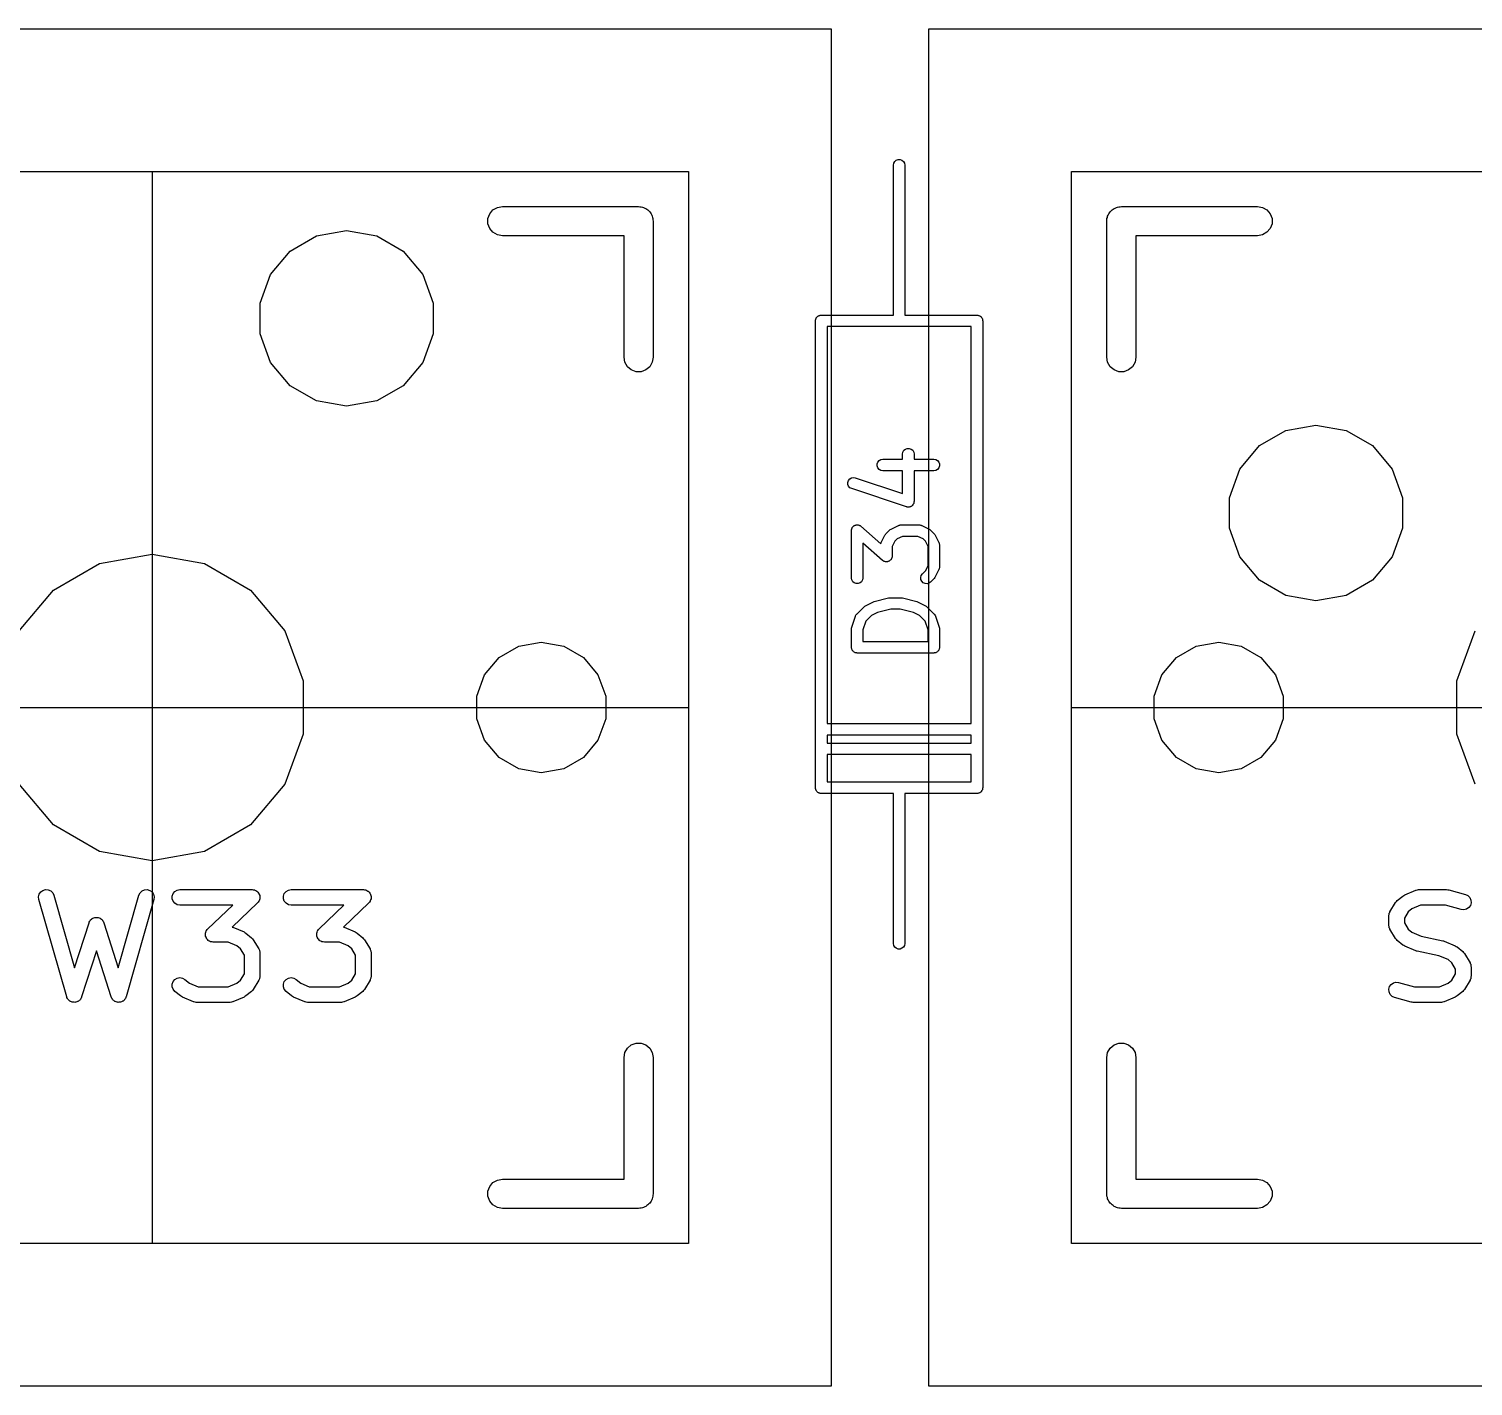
# Model space of a CAD drawing. Header units: millimetres. Extents: x 30 to 728, y -111 to 447.
# Drawn here: x 124.25 to 143.1, y 121.22 to 138.95 of the extents above; entities that cross this region are included whole.
import ezdxf

# ---------------------------------------------------------------- set-up
doc = ezdxf.new("R2010")
doc.units = ezdxf.units.MM
for name, color, linetype in [('BLACK', 7, 'Continuous'), ('プレート', 6, 'Continuous'), ('参照キーキャップ', 7, 'Continuous'), ('寸法', 21, 'Continuous')]:
    doc.layers.add(name, color=color, linetype=linetype)
doc.layers.add('補助線', color=4, linetype='Continuous', transparency=0.8)

# ---------------------------------------------------------------- blocks, each defined once
blk = doc.blocks.new('hhskb-F.SilkS')
at = {"layer": 'BLACK'}
for p, q in [((101.962, -90.855), (101.987, -90.8461)), ((101.987, -90.8461), (102.013, -90.8461)), ((102.013, -90.8461), (102.037, -90.855)), ((101.925, -90.92), (101.93, -90.8943)), ((101.925, -92.19), (101.925, -90.92)), ((101.93, -90.8943), (101.943, -90.8718)), ((101.943, -90.8718), (101.962, -90.855)), ((102.037, -90.855), (102.057, -90.8718)), ((102.057, -90.8718), (102.07, -90.8943)), ((102.07, -90.8943), (102.075, -90.92)), ((102.075, -90.92), (102.075, -92.19)), ((96.6344, -91.6169), (96.657, -91.5547)), ((96.657, -91.5547), (96.6995, -91.5041)), ((96.6995, -91.5041), (96.7568, -91.471)), ((96.7568, -91.471), (96.822, -91.4595)), ((96.822, -91.4595), (98.6, -91.4595)), ((98.6, -91.4595), (98.6164, -91.4624)), ((98.6164, -91.4624), (98.6331, -91.4624)), ((98.6331, -91.4624), (98.6487, -91.4681)), ((98.6487, -91.4681), (98.6652, -91.471)), ((98.6652, -91.471), (98.6796, -91.4793)), ((98.6796, -91.4793), (98.6953, -91.485)), ((98.6953, -91.485), (98.708, -91.4957)), ((98.708, -91.4957), (98.7225, -91.5041)), ((98.7225, -91.5041), (98.7332, -91.5168)), ((98.7332, -91.5168), (98.7459, -91.5275)), ((98.7459, -91.5275), (98.7543, -91.542)), ((98.7543, -91.542), (98.765, -91.5547)), ((98.765, -91.5547), (98.7707, -91.5704)), ((98.7707, -91.5704), (98.779, -91.5848)), ((98.779, -91.5848), (98.7819, -91.6013)), ((104.718, -91.6013), (104.721, -91.5848)), ((104.721, -91.5848), (104.729, -91.5704)), ((104.729, -91.5704), (104.735, -91.5547)), ((104.735, -91.5547), (104.746, -91.542)), ((104.746, -91.542), (104.754, -91.5275)), ((104.754, -91.5275), (104.767, -91.5168)), ((104.767, -91.5168), (104.778, -91.5041)), ((104.778, -91.5041), (104.792, -91.4957)), ((104.792, -91.4957), (104.805, -91.485)), ((104.805, -91.485), (104.82, -91.4793)), ((104.82, -91.4793), (104.835, -91.471)), ((104.835, -91.471), (104.851, -91.4681)), ((104.851, -91.4681), (104.867, -91.4624)), ((104.867, -91.4624), (104.884, -91.4624)), ((104.884, -91.4624), (104.9, -91.4595)), ((104.9, -91.4595), (106.678, -91.4595)), ((106.678, -91.4595), (106.743, -91.471)), ((106.743, -91.471), (106.8, -91.5041)), ((106.8, -91.5041), (106.843, -91.5547)), ((106.843, -91.5547), (106.866, -91.6169)), ((94.3976, -91.8418), (94.79, -91.7726)), ((94.79, -91.7726), (95.1824, -91.8418)), ((96.6344, -91.6831), (96.6344, -91.6169)), ((96.657, -91.7452), (96.6344, -91.6831)), ((96.6995, -91.7959), (96.657, -91.7452)), ((98.7819, -91.6013), (98.7876, -91.6169)), ((98.7876, -91.6169), (98.7876, -91.6336)), ((98.7876, -91.6336), (98.7905, -91.65)), ((98.7905, -91.65), (98.7905, -93.428)), ((104.709, -91.65), (104.712, -91.6336)), ((104.709, -93.428), (104.709, -91.65)), ((104.712, -91.6169), (104.718, -91.6013)), ((104.712, -91.6336), (104.712, -91.6169)), ((106.843, -91.7452), (106.8, -91.7959)), ((106.866, -91.6831), (106.843, -91.7452)), ((106.866, -91.6169), (106.866, -91.6831)), ((94.0525, -92.0411), (94.3976, -91.8418)), ((95.1824, -91.8418), (95.5275, -92.0411)), ((96.7568, -91.829), (96.6995, -91.7959)), ((96.822, -91.8405), (96.7568, -91.829)), ((98.4095, -91.8405), (96.822, -91.8405)), ((98.4095, -93.428), (98.4095, -91.8405)), ((106.678, -91.8405), (105.09, -91.8405)), ((105.09, -91.8405), (105.09, -93.428)), ((106.743, -91.829), (106.678, -91.8405)), ((106.8, -91.7959), (106.743, -91.829)), ((93.7964, -92.3463), (94.0525, -92.0411)), ((95.5275, -92.0411), (95.7836, -92.3463)), ((93.6601, -92.7208), (93.7964, -92.3463)), ((95.7836, -92.3463), (95.9199, -92.7208)), ((101.925, -92.877), (101.925, -92.19)), ((102.075, -92.19), (102.075, -92.877)), ((93.6601, -93.1192), (93.6601, -92.7208)), ((95.9199, -92.7208), (95.9199, -93.1192)), ((100.917, -92.9207), (100.919, -92.9145)), ((100.919, -92.9145), (100.923, -92.9095)), ((100.923, -92.9095), (100.927, -92.9038)), ((100.927, -92.9038), (100.932, -92.8996)), ((100.932, -92.8996), (100.936, -92.8945)), ((100.936, -92.8945), (100.941, -92.8913)), ((100.941, -92.8913), (100.947, -92.887)), ((100.947, -92.887), (100.953, -92.8848)), ((100.953, -92.8848), (100.958, -92.8815)), ((100.958, -92.8815), (100.965, -92.8804)), ((100.965, -92.8804), (100.971, -92.8781)), ((100.971, -92.8781), (100.978, -92.8781)), ((100.978, -92.8781), (100.984, -92.877)), ((100.984, -92.877), (101.925, -92.877)), ((102.075, -92.877), (103.016, -92.877)), ((103.016, -92.877), (103.022, -92.8781)), ((103.022, -92.8781), (103.029, -92.8781)), ((103.029, -92.8781), (103.035, -92.8804)), ((103.035, -92.8804), (103.042, -92.8815)), ((103.042, -92.8815), (103.047, -92.8848)), ((103.047, -92.8848), (103.053, -92.887)), ((103.053, -92.887), (103.059, -92.8913)), ((103.059, -92.8913), (103.064, -92.8945)), ((103.064, -92.8945), (103.068, -92.8996)), ((103.068, -92.8996), (103.073, -92.9038)), ((103.073, -92.9038), (103.077, -92.9095)), ((103.077, -92.9095), (103.081, -92.9145)), ((103.081, -92.9145), (103.083, -92.9207)), ((100.909, -92.952), (100.91, -92.9455)), ((100.909, -99.048), (100.909, -92.952)), ((100.91, -92.939), (100.912, -92.9328)), ((100.91, -92.9455), (100.91, -92.939)), ((100.912, -92.9328), (100.914, -92.9263)), ((100.914, -92.9263), (100.917, -92.9207)), ((102, -93.027), (101.059, -93.027)), ((101.059, -93.027), (101.059, -98.211)), ((102.941, -93.027), (102, -93.027)), ((102.941, -98.211), (102.941, -93.027)), ((103.083, -92.9207), (103.086, -92.9263)), ((103.086, -92.9263), (103.088, -92.9328)), ((103.088, -92.9328), (103.09, -92.939)), ((103.09, -92.939), (103.09, -92.9455)), ((103.09, -92.9455), (103.091, -92.952)), ((103.091, -92.952), (103.091, -99.048)), ((93.7964, -93.4937), (93.6601, -93.1192)), ((95.9199, -93.1192), (95.7836, -93.4937)), ((98.421, -93.4932), (98.4095, -93.428)), ((98.7905, -93.428), (98.779, -93.4932)), ((104.721, -93.4932), (104.709, -93.428)), ((105.09, -93.428), (105.079, -93.4932)), ((94.0525, -93.7989), (93.7964, -93.4937)), ((95.7836, -93.4937), (95.5275, -93.7989)), ((98.4541, -93.5505), (98.421, -93.4932)), ((98.5048, -93.593), (98.4541, -93.5505)), ((98.5669, -93.6156), (98.5048, -93.593)), ((98.6331, -93.6156), (98.5669, -93.6156)), ((98.6953, -93.593), (98.6331, -93.6156)), ((98.7459, -93.5505), (98.6953, -93.593)), ((98.779, -93.4932), (98.7459, -93.5505)), ((104.754, -93.5505), (104.721, -93.4932)), ((104.805, -93.593), (104.754, -93.5505)), ((104.867, -93.6156), (104.805, -93.593)), ((104.933, -93.6156), (104.867, -93.6156)), ((104.995, -93.593), (104.933, -93.6156)), ((105.046, -93.5505), (104.995, -93.593)), ((105.079, -93.4932), (105.046, -93.5505)), ((94.3976, -93.9982), (94.0525, -93.7989)), ((95.5275, -93.7989), (95.1824, -93.9982)), ((94.79, -94.0674), (94.3976, -93.9982)), ((95.1824, -93.9982), (94.79, -94.0674)), ((106.702, -94.5811), (107.048, -94.3818)), ((107.048, -94.3818), (107.44, -94.3126)), ((107.44, -94.3126), (107.832, -94.3818)), ((107.832, -94.3818), (108.178, -94.5811)), ((106.446, -94.8863), (106.702, -94.5811)), ((108.178, -94.5811), (108.434, -94.8863)), ((101.712, -94.8203), (101.721, -94.7958)), ((101.721, -94.7958), (101.738, -94.7759)), ((101.738, -94.7759), (101.76, -94.7629)), ((101.76, -94.7629), (101.786, -94.7583)), ((101.786, -94.7583), (102.044, -94.7583)), ((102.044, -94.6905), (102.049, -94.6648)), ((102.044, -94.7583), (102.044, -94.6905)), ((102.049, -94.6648), (102.062, -94.6423)), ((102.062, -94.6423), (102.082, -94.6255)), ((102.082, -94.6255), (102.106, -94.6166)), ((102.106, -94.6166), (102.132, -94.6166)), ((102.132, -94.6166), (102.157, -94.6255)), ((102.157, -94.6255), (102.177, -94.6423)), ((102.177, -94.6423), (102.19, -94.6648)), ((102.19, -94.6648), (102.194, -94.6905)), ((102.194, -94.6905), (102.194, -94.7583)), ((102.194, -94.7583), (102.452, -94.7583)), ((102.452, -94.7583), (102.478, -94.7629)), ((102.478, -94.7629), (102.501, -94.7759)), ((102.501, -94.7759), (102.517, -94.7958)), ((102.517, -94.7958), (102.526, -94.8203)), ((101.712, -94.8464), (101.712, -94.8203)), ((101.721, -94.8708), (101.712, -94.8464)), ((101.738, -94.8908), (101.721, -94.8708)), ((101.76, -94.9038), (101.738, -94.8908)), ((101.786, -94.9083), (101.76, -94.9038)), ((102.044, -94.9083), (101.786, -94.9083)), ((102.044, -95.2055), (102.044, -94.9083)), ((102.452, -94.9083), (102.194, -94.9083)), ((102.194, -94.9083), (102.194, -95.3095)), ((102.478, -94.9038), (102.452, -94.9083)), ((102.501, -94.8908), (102.478, -94.9038)), ((102.517, -94.8708), (102.501, -94.8908)), ((102.526, -94.8464), (102.517, -94.8708)), ((102.526, -94.8203), (102.526, -94.8464)), ((106.31, -95.2608), (106.446, -94.8863)), ((108.434, -94.8863), (108.57, -95.2608)), ((101.331, -95.0604), (101.339, -95.0357)), ((101.331, -95.0865), (101.331, -95.0604)), ((101.341, -95.1107), (101.331, -95.0865)), ((101.339, -95.0357), (101.355, -95.0153)), ((101.358, -95.1302), (101.341, -95.1107)), ((101.355, -95.0153), (101.377, -95.0017)), ((101.381, -95.1426), (101.358, -95.1302)), ((101.377, -95.0017), (101.403, -94.9965)), ((102.095, -95.3807), (101.381, -95.1426)), ((101.403, -94.9965), (101.428, -95.0003)), ((101.428, -95.0003), (102.044, -95.2055)), ((102.162, -95.3696), (102.157, -95.3745)), ((102.169, -95.3656), (102.162, -95.3696)), ((102.172, -95.3613), (102.169, -95.3656)), ((102.177, -95.3577), (102.172, -95.3613)), ((102.18, -95.3512), (102.177, -95.3577)), ((102.185, -95.3452), (102.18, -95.3512)), ((102.187, -95.34), (102.185, -95.3452)), ((102.19, -95.3352), (102.187, -95.34)), ((102.191, -95.3277), (102.19, -95.3352)), ((102.193, -95.3205), (102.191, -95.3277)), ((102.194, -95.3095), (102.193, -95.315)), ((102.193, -95.315), (102.193, -95.3205)), ((106.31, -95.6592), (106.31, -95.2608)), ((108.57, -95.2608), (108.57, -95.6592)), ((102.101, -95.3815), (102.095, -95.3807)), ((102.106, -95.3834), (102.101, -95.3815)), ((102.114, -95.3834), (102.106, -95.3834)), ((102.121, -95.3845), (102.114, -95.3834)), ((102.127, -95.3834), (102.121, -95.3845)), ((102.132, -95.3834), (102.127, -95.3834)), ((102.139, -95.3808), (102.132, -95.3834)), ((102.147, -95.3793), (102.139, -95.3808)), ((102.151, -95.3764), (102.147, -95.3793)), ((102.157, -95.3745), (102.151, -95.3764)), ((101.377, -95.6905), (101.379, -95.6833)), ((101.377, -96.3095), (101.377, -95.6905)), ((101.379, -95.6759), (101.381, -95.6705)), ((101.379, -95.6833), (101.379, -95.6759)), ((101.381, -95.6705), (101.382, -95.6648)), ((101.382, -95.6648), (101.386, -95.6585)), ((101.386, -95.6585), (101.388, -95.6516)), ((101.388, -95.6516), (101.392, -95.6473)), ((101.392, -95.6473), (101.395, -95.6423)), ((101.395, -95.6423), (101.401, -95.6376)), ((101.401, -95.6376), (101.405, -95.632)), ((101.405, -95.632), (101.41, -95.6292)), ((101.41, -95.6292), (101.415, -95.6255)), ((101.415, -95.6255), (101.422, -95.623)), ((101.422, -95.623), (101.428, -95.6195)), ((101.428, -95.6195), (101.434, -95.6186)), ((101.434, -95.6186), (101.439, -95.6166)), ((101.439, -95.6166), (101.447, -95.6166)), ((101.447, -95.6166), (101.454, -95.6155)), ((101.454, -95.6155), (101.46, -95.6166)), ((101.46, -95.6166), (101.465, -95.6166)), ((101.465, -95.6166), (101.472, -95.6191)), ((101.472, -95.6191), (101.479, -95.6205)), ((101.479, -95.6205), (101.484, -95.6235)), ((101.484, -95.6235), (101.49, -95.6255)), ((101.49, -95.6255), (101.495, -95.6302)), ((101.495, -95.6302), (101.502, -95.634)), ((101.502, -95.634), (101.762, -95.8615)), ((101.814, -95.7522), (101.821, -95.7425)), ((101.821, -95.7425), (101.828, -95.7327)), ((101.828, -95.7327), (101.876, -95.6851)), ((101.876, -95.6851), (101.885, -95.6782)), ((101.885, -95.6782), (101.895, -95.671)), ((101.895, -95.671), (101.99, -95.6234)), ((101.99, -95.6234), (101.994, -95.6222)), ((101.994, -95.6222), (101.998, -95.62)), ((101.998, -95.62), (102.007, -95.6185)), ((102.007, -95.6185), (102.015, -95.616)), ((102.015, -95.616), (102.02, -95.6162)), ((102.02, -95.6162), (102.024, -95.6155)), ((102.024, -95.6155), (102.262, -95.6155)), ((102.262, -95.6155), (102.266, -95.6162)), ((102.266, -95.6162), (102.27, -95.616)), ((102.27, -95.616), (102.279, -95.6185)), ((102.279, -95.6185), (102.288, -95.62)), ((102.288, -95.62), (102.291, -95.6222)), ((102.291, -95.6222), (102.295, -95.6234)), ((102.295, -95.6234), (102.391, -95.671)), ((102.391, -95.671), (102.4, -95.6782)), ((102.4, -95.6782), (102.41, -95.6851)), ((102.41, -95.6851), (102.458, -95.7327)), ((102.458, -95.7327), (102.465, -95.7425)), ((102.465, -95.7425), (102.472, -95.7522)), ((106.446, -96.0337), (106.31, -95.6592)), ((108.57, -95.6592), (108.434, -96.0337)), ((101.784, -96.0803), (101.527, -95.8558)), ((101.527, -95.8558), (101.527, -96.3095)), ((101.762, -95.8615), (101.763, -95.8553)), ((101.763, -95.8553), (101.765, -95.8516)), ((101.765, -95.8516), (101.766, -95.8474)), ((101.766, -95.8474), (101.814, -95.7522)), ((101.943, -95.8301), (101.908, -95.8987)), ((101.908, -95.8987), (101.908, -96.0238)), ((101.973, -95.7997), (101.943, -95.8301)), ((102.042, -95.7655), (101.973, -95.7997)), ((102.244, -95.7655), (102.042, -95.7655)), ((102.313, -95.7997), (102.244, -95.7655)), ((102.343, -95.8301), (102.313, -95.7997)), ((102.377, -95.8987), (102.343, -95.8301)), ((102.377, -96.149), (102.377, -95.8987)), ((102.472, -95.7522), (102.519, -95.8474)), ((102.519, -95.8474), (102.521, -95.8516)), ((102.521, -95.8516), (102.523, -95.8553)), ((102.523, -95.8553), (102.524, -95.864)), ((102.524, -95.864), (102.527, -95.8724)), ((102.527, -95.8724), (102.527, -95.8767)), ((102.527, -95.8767), (102.527, -95.881)), ((102.527, -95.881), (102.527, -96.1667)), ((90.9634, -96.4667), (91.5654, -96.1192)), ((91.5654, -96.1192), (92.25, -95.9985)), ((92.25, -95.9985), (92.9346, -96.1192)), ((92.9346, -96.1192), (93.5365, -96.4667)), ((101.79, -96.084), (101.784, -96.0803)), ((101.796, -96.0888), (101.79, -96.084)), ((101.801, -96.0907), (101.796, -96.0888)), ((101.806, -96.0937), (101.801, -96.0907)), ((101.813, -96.0952), (101.806, -96.0937)), ((101.82, -96.0977), (101.813, -96.0952)), ((101.826, -96.0977), (101.82, -96.0977)), ((101.832, -96.0988), (101.826, -96.0977)), ((101.839, -96.0977), (101.832, -96.0988)), ((101.846, -96.0977), (101.839, -96.0977)), ((101.852, -96.0957), (101.846, -96.0977)), ((101.858, -96.0948), (101.852, -96.0957)), ((101.864, -96.0913), (101.858, -96.0948)), ((101.871, -96.0888), (101.864, -96.0913)), ((101.875, -96.085), (101.871, -96.0888)), ((101.88, -96.0823), (101.875, -96.085)), ((101.885, -96.0767), (101.88, -96.0823)), ((101.891, -96.072), (101.885, -96.0767)), ((101.894, -96.067), (101.891, -96.072)), ((101.897, -96.0626), (101.894, -96.067)), ((101.9, -96.0558), (101.897, -96.0626)), ((101.904, -96.0495), (101.9, -96.0558)), ((101.905, -96.0438), (101.904, -96.0495)), ((101.907, -96.0384), (101.905, -96.0438)), ((101.908, -96.0238), (101.907, -96.031)), ((101.907, -96.031), (101.907, -96.0384)), ((106.702, -96.3389), (106.446, -96.0337)), ((108.434, -96.0337), (108.178, -96.3389)), ((101.382, -96.3352), (101.377, -96.3095)), ((101.527, -96.3095), (101.523, -96.3352)), ((102.282, -96.303), (102.289, -96.2778)), ((102.285, -96.3289), (102.282, -96.303)), ((102.289, -96.2778), (102.304, -96.2565)), ((102.304, -96.2565), (102.343, -96.2175)), ((102.343, -96.2175), (102.377, -96.149)), ((102.465, -96.3051), (102.458, -96.3149)), ((102.472, -96.2954), (102.465, -96.3051)), ((102.519, -96.2002), (102.472, -96.2954)), ((102.521, -96.1961), (102.519, -96.2002)), ((102.523, -96.1923), (102.521, -96.1961)), ((102.524, -96.1837), (102.523, -96.1923)), ((102.527, -96.1752), (102.524, -96.1837)), ((102.527, -96.1667), (102.527, -96.1709)), ((102.527, -96.1709), (102.527, -96.1752)), ((90.5166, -96.9992), (90.9634, -96.4667)), ((93.5365, -96.4667), (93.9834, -96.9992)), ((101.395, -96.3577), (101.382, -96.3352)), ((101.415, -96.3745), (101.395, -96.3577)), ((101.439, -96.3834), (101.415, -96.3745)), ((101.465, -96.3834), (101.439, -96.3834)), ((101.49, -96.3745), (101.465, -96.3834)), ((101.51, -96.3577), (101.49, -96.3745)), ((101.523, -96.3352), (101.51, -96.3577)), ((102.296, -96.3525), (102.285, -96.3289)), ((102.314, -96.371), (102.296, -96.3525)), ((102.338, -96.382), (102.314, -96.371)), ((102.364, -96.3842), (102.338, -96.382)), ((102.389, -96.3775), (102.364, -96.3842)), ((102.41, -96.3626), (102.389, -96.3775)), ((102.458, -96.3149), (102.41, -96.3626)), ((107.048, -96.5382), (106.702, -96.3389)), ((108.178, -96.3389), (107.832, -96.5382)), ((101.447, -96.7803), (101.542, -96.6851)), ((101.542, -96.6851), (101.552, -96.6782)), ((101.552, -96.6782), (101.562, -96.671)), ((101.562, -96.671), (101.657, -96.6234)), ((101.657, -96.6234), (101.665, -96.6211)), ((101.665, -96.6211), (101.672, -96.6177)), ((101.672, -96.6177), (101.863, -96.5701)), ((101.863, -96.5701), (101.872, -96.5694)), ((101.872, -96.5694), (101.881, -96.5679)), ((101.881, -96.5679), (102.024, -96.5679)), ((102.024, -96.5679), (102.033, -96.5694)), ((102.033, -96.5694), (102.042, -96.5701)), ((102.042, -96.5701), (102.232, -96.6177)), ((102.232, -96.6177), (102.24, -96.6211)), ((102.24, -96.6211), (102.248, -96.6234)), ((102.248, -96.6234), (102.343, -96.671)), ((102.343, -96.671), (102.353, -96.6782)), ((102.353, -96.6782), (102.363, -96.6851)), ((102.363, -96.6851), (102.458, -96.7803)), ((107.44, -96.6074), (107.048, -96.5382)), ((107.832, -96.5382), (107.44, -96.6074)), ((101.381, -96.9525), (101.429, -96.8096)), ((101.429, -96.8096), (101.431, -96.8058)), ((101.431, -96.8058), (101.432, -96.8016)), ((101.432, -96.8016), (101.437, -96.7944)), ((101.437, -96.7944), (101.441, -96.7867)), ((101.441, -96.7867), (101.444, -96.7838)), ((101.444, -96.7838), (101.447, -96.7803)), ((101.566, -96.8738), (101.527, -96.9884)), ((101.64, -96.7997), (101.566, -96.8738)), ((101.717, -96.7612), (101.64, -96.7997)), ((101.89, -96.7179), (101.717, -96.7612)), ((102.015, -96.7179), (101.89, -96.7179)), ((102.188, -96.7612), (102.015, -96.7179)), ((102.265, -96.7997), (102.188, -96.7612)), ((102.339, -96.8738), (102.265, -96.7997)), ((102.377, -96.9884), (102.339, -96.8738)), ((102.458, -96.7803), (102.46, -96.7838)), ((102.46, -96.7838), (102.464, -96.7867)), ((102.464, -96.7867), (102.468, -96.7944)), ((102.468, -96.7944), (102.473, -96.8016)), ((102.473, -96.8016), (102.474, -96.8058)), ((102.474, -96.8058), (102.476, -96.8096)), ((102.476, -96.8096), (102.524, -96.9525)), ((93.9834, -96.9992), (94.2211, -97.6524)), ((101.377, -96.9762), (101.379, -96.9643)), ((101.377, -97.2143), (101.377, -96.9762)), ((101.379, -96.9643), (101.381, -96.9525)), ((101.527, -96.9884), (101.527, -97.1393)), ((102.377, -97.1393), (102.377, -96.9884)), ((102.524, -96.9525), (102.525, -96.9643)), ((102.525, -96.9643), (102.527, -96.9762)), ((102.527, -96.9762), (102.527, -97.2143)), ((109.279, -97.6524), (109.517, -96.9992)), ((96.781, -97.3457), (97.0379, -97.1974)), ((97.0379, -97.1974), (97.33, -97.1458)), ((97.33, -97.1458), (97.6221, -97.1974)), ((97.6221, -97.1974), (97.879, -97.3457)), ((101.379, -97.2207), (101.377, -97.2143)), ((101.379, -97.2273), (101.379, -97.2207)), ((101.381, -97.2335), (101.379, -97.2273)), ((101.382, -97.2399), (101.381, -97.2335)), ((101.385, -97.2456), (101.382, -97.2399)), ((101.387, -97.2518), (101.385, -97.2456)), ((101.392, -97.2568), (101.387, -97.2518)), ((101.527, -97.1393), (102.377, -97.1393)), ((102.517, -97.2518), (102.513, -97.2568)), ((102.52, -97.2456), (102.517, -97.2518)), ((102.523, -97.2399), (102.52, -97.2456)), ((102.524, -97.2335), (102.523, -97.2399)), ((102.526, -97.2273), (102.524, -97.2335)), ((102.527, -97.2143), (102.526, -97.2207)), ((102.526, -97.2207), (102.526, -97.2273)), ((105.621, -97.3457), (105.878, -97.1974)), ((105.878, -97.1974), (106.17, -97.1458)), ((106.17, -97.1458), (106.462, -97.1974)), ((106.462, -97.1974), (106.719, -97.3457)), ((96.5903, -97.5729), (96.781, -97.3457)), ((97.879, -97.3457), (98.0697, -97.5729)), ((101.395, -97.2625), (101.392, -97.2568)), ((101.4, -97.2667), (101.395, -97.2625)), ((101.404, -97.2717), (101.4, -97.2667)), ((101.41, -97.275), (101.404, -97.2717)), ((101.415, -97.2792), (101.41, -97.275)), ((101.421, -97.2815), (101.415, -97.2792)), ((101.427, -97.2848), (101.421, -97.2815)), ((101.433, -97.2859), (101.427, -97.2848)), ((101.439, -97.2881), (101.433, -97.2859)), ((101.446, -97.2881), (101.439, -97.2881)), ((101.452, -97.2893), (101.446, -97.2881)), ((102.452, -97.2893), (101.452, -97.2893)), ((102.459, -97.2881), (102.452, -97.2893)), ((102.465, -97.2881), (102.459, -97.2881)), ((102.472, -97.2859), (102.465, -97.2881)), ((102.478, -97.2848), (102.472, -97.2859)), ((102.484, -97.2815), (102.478, -97.2848)), ((102.49, -97.2792), (102.484, -97.2815)), ((102.495, -97.275), (102.49, -97.2792)), ((102.501, -97.2717), (102.495, -97.275)), ((102.505, -97.2667), (102.501, -97.2717)), ((102.51, -97.2625), (102.505, -97.2667)), ((102.513, -97.2568), (102.51, -97.2625)), ((105.43, -97.5729), (105.621, -97.3457)), ((106.719, -97.3457), (106.91, -97.5729)), ((96.4888, -97.8517), (96.5903, -97.5729)), ((98.0697, -97.5729), (98.1712, -97.8517)), ((105.329, -97.8517), (105.43, -97.5729)), ((106.91, -97.5729), (107.011, -97.8517)), ((94.2211, -97.6524), (94.2211, -98.3476)), ((109.279, -98.3476), (109.279, -97.6524)), ((96.4888, -98.1483), (96.4888, -97.8517)), ((98.1712, -97.8517), (98.1712, -98.1483)), ((105.329, -98.1483), (105.329, -97.8517)), ((107.011, -97.8517), (107.011, -98.1483)), ((96.5903, -98.4271), (96.4888, -98.1483)), ((98.1712, -98.1483), (98.0697, -98.4271)), ((105.43, -98.4271), (105.329, -98.1483)), ((107.011, -98.1483), (106.91, -98.4271)), ((94.2211, -98.3476), (93.9834, -99.0008)), ((101.059, -98.211), (102.941, -98.211)), ((101.059, -98.361), (101.059, -98.465)), ((102.941, -98.361), (101.059, -98.361)), ((102.941, -98.465), (102.941, -98.361)), ((109.517, -99.0008), (109.279, -98.3476)), ((96.781, -98.6543), (96.5903, -98.4271)), ((98.0697, -98.4271), (97.879, -98.6543)), ((101.059, -98.465), (102.941, -98.465)), ((105.621, -98.6543), (105.43, -98.4271)), ((106.91, -98.4271), (106.719, -98.6543)), ((97.0379, -98.8026), (96.781, -98.6543)), ((97.879, -98.6543), (97.6221, -98.8026)), ((102.941, -98.615), (101.059, -98.615)), ((101.059, -98.615), (101.059, -98.973)), ((102.941, -98.973), (102.941, -98.615)), ((105.878, -98.8026), (105.621, -98.6543)), ((106.719, -98.6543), (106.462, -98.8026)), ((97.33, -98.8541), (97.0379, -98.8026)), ((97.6221, -98.8026), (97.33, -98.8541)), ((106.17, -98.8541), (105.878, -98.8026)), ((106.462, -98.8026), (106.17, -98.8541)), ((90.9634, -99.5332), (90.5166, -99.0008)), ((93.9834, -99.0008), (93.5365, -99.5332)), ((100.91, -99.0545), (100.909, -99.048)), ((100.91, -99.061), (100.91, -99.0545)), ((100.912, -99.0672), (100.91, -99.061)), ((100.914, -99.0737), (100.912, -99.0672)), ((100.917, -99.0793), (100.914, -99.0737)), ((100.919, -99.0855), (100.917, -99.0793)), ((100.923, -99.0905), (100.919, -99.0855)), ((100.927, -99.0962), (100.923, -99.0905)), ((100.932, -99.1004), (100.927, -99.0962)), ((100.936, -99.1055), (100.932, -99.1004)), ((100.941, -99.1087), (100.936, -99.1055)), ((100.947, -99.113), (100.941, -99.1087)), ((100.953, -99.1152), (100.947, -99.113)), ((100.958, -99.1185), (100.953, -99.1152)), ((100.965, -99.1196), (100.958, -99.1185)), ((100.971, -99.1219), (100.965, -99.1196)), ((100.978, -99.1219), (100.971, -99.1219)), ((100.984, -99.123), (100.978, -99.1219)), ((101.925, -99.123), (100.984, -99.123)), ((101.059, -98.973), (102, -98.973)), ((101.925, -99.81), (101.925, -99.123)), ((102, -98.973), (102.941, -98.973)), ((103.016, -99.123), (102.075, -99.123)), ((102.075, -99.123), (102.075, -99.81)), ((103.022, -99.1219), (103.016, -99.123)), ((103.029, -99.1219), (103.022, -99.1219)), ((103.035, -99.1196), (103.029, -99.1219)), ((103.042, -99.1185), (103.035, -99.1196)), ((103.047, -99.1152), (103.042, -99.1185)), ((103.053, -99.113), (103.047, -99.1152)), ((103.059, -99.1087), (103.053, -99.113)), ((103.064, -99.1055), (103.059, -99.1087)), ((103.068, -99.1004), (103.064, -99.1055)), ((103.073, -99.0962), (103.068, -99.1004)), ((103.077, -99.0905), (103.073, -99.0962)), ((103.081, -99.0855), (103.077, -99.0905)), ((103.083, -99.0793), (103.081, -99.0855)), ((103.086, -99.0737), (103.083, -99.0793)), ((103.088, -99.0672), (103.086, -99.0737)), ((103.09, -99.061), (103.088, -99.0672)), ((103.091, -99.048), (103.09, -99.0545)), ((103.09, -99.0545), (103.09, -99.061)), ((91.5654, -99.8808), (90.9634, -99.5332)), ((93.5365, -99.5332), (92.9346, -99.8808)), ((92.25, -100.002), (91.5654, -99.8808)), ((92.9346, -99.8808), (92.25, -100.002)), ((101.925, -101.08), (101.925, -99.81)), ((102.075, -99.81), (102.075, -101.08)), ((90.7698, -100.472), (90.7784, -100.438)), ((90.7784, -100.438), (90.7981, -100.409)), ((90.7981, -100.409), (90.8267, -100.388)), ((90.8267, -100.388), (90.8606, -100.378)), ((90.8606, -100.378), (90.8958, -100.381)), ((90.8958, -100.381), (90.928, -100.395)), ((90.928, -100.395), (90.9534, -100.42)), ((90.9534, -100.42), (90.9688, -100.452)), ((90.9688, -100.452), (91.2395, -101.399)), ((91.8091, -101.399), (92.0797, -100.452)), ((92.0797, -100.452), (92.0952, -100.42)), ((92.0952, -100.42), (92.1205, -100.395)), ((92.1205, -100.395), (92.1528, -100.381)), ((92.1528, -100.381), (92.188, -100.378)), ((92.188, -100.378), (92.2219, -100.388)), ((92.2219, -100.388), (92.2504, -100.409)), ((92.2504, -100.409), (92.2702, -100.438)), ((92.2702, -100.438), (92.2788, -100.472)), ((92.5128, -100.462), (92.5249, -100.429)), ((92.5249, -100.429), (92.5476, -100.402)), ((92.5476, -100.402), (92.5781, -100.384)), ((92.5781, -100.384), (92.6129, -100.378)), ((92.6129, -100.378), (93.5563, -100.378)), ((93.5563, -100.378), (93.5706, -100.38)), ((93.5706, -100.38), (93.585, -100.382)), ((93.585, -100.382), (93.5879, -100.383)), ((93.5879, -100.383), (93.591, -100.384)), ((93.591, -100.384), (93.6036, -100.391)), ((93.6036, -100.391), (93.6166, -100.398)), ((93.6166, -100.398), (93.6188, -100.4)), ((93.6188, -100.4), (93.6216, -100.402)), ((93.6216, -100.402), (93.6309, -100.413)), ((93.6309, -100.413), (93.6409, -100.423)), ((93.6409, -100.423), (93.6422, -100.426)), ((93.6422, -100.426), (93.6443, -100.429)), ((93.6443, -100.429), (93.6492, -100.442)), ((93.6492, -100.442), (93.655, -100.456)), ((93.655, -100.456), (93.6552, -100.459)), ((93.9642, -100.462), (93.9763, -100.429)), ((93.9763, -100.429), (93.999, -100.402)), ((93.999, -100.402), (94.0295, -100.384)), ((94.0295, -100.384), (94.0643, -100.378)), ((94.0643, -100.378), (95.0077, -100.378)), ((95.0077, -100.378), (95.022, -100.38)), ((95.022, -100.38), (95.0364, -100.382)), ((95.0364, -100.382), (95.0393, -100.383)), ((95.0393, -100.383), (95.0425, -100.384)), ((95.0425, -100.384), (95.055, -100.391)), ((95.055, -100.391), (95.068, -100.398)), ((95.068, -100.398), (95.0702, -100.4)), ((95.0702, -100.4), (95.073, -100.402)), ((95.073, -100.402), (95.0823, -100.413)), ((95.0823, -100.413), (95.0923, -100.423)), ((95.0923, -100.423), (95.0936, -100.426)), ((95.0936, -100.426), (95.0957, -100.429)), ((95.0957, -100.429), (95.1007, -100.442)), ((95.1007, -100.442), (95.1065, -100.456)), ((95.1065, -100.456), (95.1067, -100.459)), ((108.572, -100.462), (108.586, -100.454)), ((108.586, -100.454), (108.598, -100.446)), ((108.598, -100.446), (108.743, -100.386)), ((108.743, -100.386), (108.746, -100.385)), ((108.746, -100.385), (108.748, -100.384)), ((108.748, -100.384), (108.763, -100.381)), ((108.763, -100.381), (108.778, -100.378)), ((108.778, -100.378), (108.78, -100.378)), ((108.78, -100.378), (108.783, -100.378)), ((108.783, -100.378), (109.145, -100.378)), ((109.145, -100.378), (109.159, -100.38)), ((109.159, -100.38), (109.173, -100.382)), ((109.173, -100.382), (109.39, -100.442)), ((109.39, -100.442), (109.422, -100.457)), ((109.422, -100.457), (109.447, -100.482)), ((90.7735, -100.507), (90.7698, -100.472)), ((91.1363, -101.777), (90.7735, -100.507)), ((92.2751, -100.507), (91.9123, -101.777)), ((92.2788, -100.472), (92.2751, -100.507)), ((92.5128, -100.497), (92.5128, -100.462)), ((92.5249, -100.53), (92.5128, -100.497)), ((92.5476, -100.557), (92.5249, -100.53)), ((92.5781, -100.575), (92.5476, -100.557)), ((92.6129, -100.581), (92.5781, -100.575)), ((93.3023, -100.581), (92.6129, -100.581)), ((92.9782, -100.89), (93.3023, -100.581)), ((93.6264, -100.553), (93.2966, -100.867)), ((93.635, -100.541), (93.6264, -100.553)), ((93.6443, -100.53), (93.635, -100.541)), ((93.6454, -100.527), (93.6443, -100.53)), ((93.6473, -100.525), (93.6454, -100.527)), ((93.6514, -100.511), (93.6473, -100.525)), ((93.6563, -100.497), (93.6514, -100.511)), ((93.6552, -100.459), (93.6563, -100.462)), ((93.6563, -100.462), (93.6563, -100.476)), ((93.6563, -100.476), (93.6573, -100.491)), ((93.6573, -100.491), (93.6563, -100.494)), ((93.6563, -100.494), (93.6563, -100.497)), ((93.9642, -100.497), (93.9642, -100.462)), ((93.9763, -100.53), (93.9642, -100.497)), ((93.999, -100.557), (93.9763, -100.53)), ((94.0295, -100.575), (93.999, -100.557)), ((94.0643, -100.581), (94.0295, -100.575)), ((94.7537, -100.581), (94.0643, -100.581)), ((94.4296, -100.89), (94.7537, -100.581)), ((95.0778, -100.553), (94.748, -100.867)), ((95.0864, -100.541), (95.0778, -100.553)), ((95.0957, -100.53), (95.0864, -100.541)), ((95.0968, -100.527), (95.0957, -100.53)), ((95.0987, -100.525), (95.0968, -100.527)), ((95.1028, -100.511), (95.0987, -100.525)), ((95.1078, -100.497), (95.1028, -100.511)), ((95.1067, -100.459), (95.1078, -100.462)), ((95.1078, -100.462), (95.1078, -100.476)), ((95.1078, -100.476), (95.1087, -100.491)), ((95.1087, -100.491), (95.1078, -100.494)), ((95.1078, -100.494), (95.1078, -100.497)), ((108.405, -100.669), (108.478, -100.548)), ((108.478, -100.548), (108.489, -100.535)), ((108.489, -100.535), (108.5, -100.522)), ((108.5, -100.522), (108.572, -100.462)), ((108.691, -100.628), (108.643, -100.668)), ((108.803, -100.581), (108.691, -100.628)), ((109.132, -100.581), (108.803, -100.581)), ((109.336, -100.638), (109.132, -100.581)), ((109.371, -100.641), (109.336, -100.638)), ((109.405, -100.632), (109.371, -100.641)), ((109.434, -100.612), (109.405, -100.632)), ((109.455, -100.584), (109.434, -100.612)), ((109.447, -100.482), (109.462, -100.515)), ((109.464, -100.55), (109.455, -100.584)), ((109.462, -100.515), (109.464, -100.55)), ((91.2395, -101.399), (91.4275, -100.811)), ((91.4275, -100.811), (91.4294, -100.808)), ((91.4294, -100.808), (91.4303, -100.804)), ((91.4303, -100.804), (91.4376, -100.792)), ((91.4376, -100.792), (91.4439, -100.78)), ((91.4439, -100.78), (91.4469, -100.777)), ((91.4469, -100.777), (91.4491, -100.774)), ((91.4491, -100.774), (91.4599, -100.766)), ((91.4599, -100.766), (91.4701, -100.756)), ((91.4701, -100.756), (91.4738, -100.755)), ((91.4738, -100.755), (91.477, -100.752)), ((91.477, -100.752), (91.49, -100.748)), ((91.49, -100.748), (91.5027, -100.743)), ((91.5027, -100.743), (91.5068, -100.743)), ((91.5068, -100.743), (91.5106, -100.742)), ((91.5106, -100.742), (91.5243, -100.742)), ((91.5243, -100.742), (91.538, -100.742)), ((91.538, -100.742), (91.5418, -100.743)), ((91.5418, -100.743), (91.5459, -100.743)), ((91.5459, -100.743), (91.5585, -100.748)), ((91.5585, -100.748), (91.5716, -100.752)), ((91.5716, -100.752), (91.5748, -100.755)), ((91.5748, -100.755), (91.5785, -100.756)), ((91.5785, -100.756), (91.5887, -100.766)), ((91.5887, -100.766), (91.5995, -100.774)), ((91.5995, -100.774), (91.6016, -100.777)), ((91.6016, -100.777), (91.6046, -100.78)), ((91.6046, -100.78), (91.611, -100.792)), ((91.611, -100.792), (91.6183, -100.804)), ((91.6183, -100.804), (91.6192, -100.808)), ((91.6192, -100.808), (91.6211, -100.811)), ((91.6211, -100.811), (91.8091, -101.399)), ((108.391, -100.721), (108.392, -100.712)), ((108.391, -100.842), (108.391, -100.721)), ((108.392, -100.712), (108.393, -100.702)), ((108.393, -100.702), (108.395, -100.695)), ((108.395, -100.695), (108.397, -100.687)), ((108.397, -100.687), (108.402, -100.678)), ((108.402, -100.678), (108.405, -100.669)), ((108.643, -100.668), (108.594, -100.75)), ((108.594, -100.75), (108.594, -100.814)), ((108.594, -100.814), (108.643, -100.896)), ((92.9473, -100.952), (92.9482, -100.949)), ((92.9482, -100.966), (92.9473, -100.952)), ((92.9482, -100.946), (92.9532, -100.932)), ((92.9482, -100.949), (92.9482, -100.946)), ((92.9482, -100.981), (92.9482, -100.966)), ((92.9493, -100.984), (92.9482, -100.981)), ((92.9495, -100.987), (92.9493, -100.984)), ((92.9553, -101.001), (92.9495, -100.987)), ((92.9532, -100.932), (92.9573, -100.918)), ((92.9603, -101.014), (92.9553, -101.001)), ((92.9573, -100.918), (92.9592, -100.916)), ((92.9592, -100.916), (92.9603, -100.913)), ((92.9603, -100.913), (92.9696, -100.901)), ((92.9624, -101.017), (92.9603, -101.014)), ((92.9637, -101.02), (92.9624, -101.017)), ((92.9737, -101.03), (92.9637, -101.02)), ((92.9696, -100.901), (92.9782, -100.89)), ((93.2966, -100.867), (93.3007, -100.868)), ((93.3007, -100.868), (93.3028, -100.869)), ((93.3028, -100.869), (93.3051, -100.87)), ((93.3051, -100.87), (93.4502, -100.93)), ((93.4502, -100.93), (93.463, -100.938)), ((93.463, -100.938), (93.4762, -100.946)), ((93.4762, -100.946), (93.5488, -101.006)), ((93.5488, -101.006), (93.5597, -101.019)), ((93.5597, -101.019), (93.5708, -101.032)), ((94.3987, -100.952), (94.3997, -100.949)), ((94.3997, -100.966), (94.3987, -100.952)), ((94.3997, -100.946), (94.4046, -100.932)), ((94.3997, -100.949), (94.3997, -100.946)), ((94.3997, -100.981), (94.3997, -100.966)), ((94.4008, -100.984), (94.3997, -100.981)), ((94.401, -100.987), (94.4008, -100.984)), ((94.4068, -101.001), (94.401, -100.987)), ((94.4046, -100.932), (94.4087, -100.918)), ((94.4117, -101.014), (94.4068, -101.001)), ((94.4087, -100.918), (94.4106, -100.916)), ((94.4106, -100.916), (94.4117, -100.913)), ((94.4117, -100.913), (94.421, -100.901)), ((94.4138, -101.017), (94.4117, -101.014)), ((94.4151, -101.02), (94.4138, -101.017)), ((94.4251, -101.03), (94.4151, -101.02)), ((94.421, -100.901), (94.4296, -100.89)), ((94.748, -100.867), (94.7522, -100.868)), ((94.7522, -100.868), (94.7542, -100.869)), ((94.7542, -100.869), (94.7565, -100.87)), ((94.7565, -100.87), (94.9016, -100.93)), ((94.9016, -100.93), (94.9144, -100.938)), ((94.9144, -100.938), (94.9276, -100.946)), ((94.9276, -100.946), (95.0002, -101.006)), ((95.0002, -101.006), (95.0111, -101.019)), ((95.0111, -101.019), (95.0223, -101.032)), ((108.392, -100.852), (108.391, -100.842)), ((108.393, -100.862), (108.392, -100.852)), ((108.395, -100.869), (108.393, -100.862)), ((108.397, -100.877), (108.395, -100.869)), ((108.402, -100.886), (108.397, -100.877)), ((108.405, -100.895), (108.402, -100.886)), ((108.478, -101.016), (108.405, -100.895)), ((108.489, -101.028), (108.478, -101.016)), ((108.643, -100.896), (108.691, -100.936)), ((108.691, -100.936), (108.813, -100.987)), ((108.813, -100.987), (109.094, -101.045)), ((91.5243, -101.176), (91.3308, -101.78)), ((91.7178, -101.78), (91.5243, -101.176)), ((92.983, -101.041), (92.9737, -101.03)), ((92.9858, -101.043), (92.983, -101.041)), ((92.988, -101.045), (92.9858, -101.043)), ((93.001, -101.052), (92.988, -101.045)), ((93.0135, -101.059), (93.001, -101.052)), ((93.0167, -101.059), (93.0135, -101.059)), ((93.0196, -101.061), (93.0167, -101.059)), ((93.034, -101.062), (93.0196, -101.061)), ((93.0483, -101.065), (93.034, -101.062)), ((93.2457, -101.065), (93.0483, -101.065)), ((93.3579, -101.112), (93.2457, -101.065)), ((93.4054, -101.151), (93.3579, -101.112)), ((93.4547, -101.233), (93.4054, -101.151)), ((93.5708, -101.032), (93.6434, -101.153)), ((93.6434, -101.153), (93.6469, -101.162)), ((93.6469, -101.162), (93.6518, -101.17)), ((93.6518, -101.17), (93.6532, -101.178)), ((93.6532, -101.178), (93.656, -101.186)), ((93.656, -101.186), (93.6562, -101.196)), ((93.6562, -101.196), (93.6579, -101.205)), ((93.6579, -101.205), (93.6579, -101.508)), ((94.4344, -101.041), (94.4251, -101.03)), ((94.4372, -101.043), (94.4344, -101.041)), ((94.4394, -101.045), (94.4372, -101.043)), ((94.4524, -101.052), (94.4394, -101.045)), ((94.465, -101.059), (94.4524, -101.052)), ((94.4681, -101.059), (94.465, -101.059)), ((94.471, -101.061), (94.4681, -101.059)), ((94.4854, -101.062), (94.471, -101.061)), ((94.4997, -101.065), (94.4854, -101.062)), ((94.6971, -101.065), (94.4997, -101.065)), ((94.8093, -101.112), (94.6971, -101.065)), ((94.8569, -101.151), (94.8093, -101.112)), ((94.9061, -101.233), (94.8569, -101.151)), ((95.0223, -101.032), (95.0948, -101.153)), ((95.0948, -101.153), (95.0983, -101.162)), ((95.0983, -101.162), (95.1032, -101.17)), ((95.1032, -101.17), (95.1046, -101.178)), ((95.1046, -101.178), (95.1075, -101.186)), ((95.1075, -101.186), (95.1076, -101.196)), ((95.1076, -101.196), (95.1093, -101.205)), ((95.1093, -101.205), (95.1093, -101.508)), ((101.93, -101.106), (101.925, -101.08)), ((101.943, -101.128), (101.93, -101.106)), ((101.962, -101.145), (101.943, -101.128)), ((101.987, -101.154), (101.962, -101.145)), ((102.013, -101.154), (101.987, -101.154)), ((102.037, -101.145), (102.013, -101.154)), ((102.057, -101.128), (102.037, -101.145)), ((102.07, -101.106), (102.057, -101.128)), ((102.075, -101.08), (102.07, -101.106)), ((108.5, -101.041), (108.489, -101.028)), ((108.572, -101.102), (108.5, -101.041)), ((108.586, -101.109), (108.572, -101.102)), ((108.598, -101.118), (108.586, -101.109)), ((108.743, -101.178), (108.598, -101.118)), ((108.753, -101.18), (108.743, -101.178)), ((108.762, -101.184), (108.753, -101.18)), ((109.043, -101.242), (108.762, -101.184)), ((109.094, -101.045), (109.103, -101.049)), ((109.103, -101.049), (109.112, -101.051)), ((109.112, -101.051), (109.257, -101.111)), ((109.257, -101.111), (109.27, -101.12)), ((109.27, -101.12), (109.283, -101.127)), ((109.283, -101.127), (109.356, -101.188)), ((109.356, -101.188), (109.367, -101.201)), ((109.367, -101.201), (109.378, -101.213)), ((93.4547, -101.479), (93.4547, -101.233)), ((94.9061, -101.479), (94.9061, -101.233)), ((109.165, -101.293), (109.043, -101.242)), ((109.212, -101.333), (109.165, -101.293)), ((109.262, -101.415), (109.212, -101.333)), ((109.378, -101.213), (109.45, -101.334)), ((109.45, -101.334), (109.454, -101.343)), ((109.454, -101.343), (109.459, -101.352)), ((109.459, -101.352), (109.46, -101.36)), ((109.46, -101.36), (109.463, -101.367)), ((109.463, -101.367), (109.463, -101.377)), ((109.463, -101.377), (109.465, -101.387)), ((109.465, -101.387), (109.465, -101.508)), ((92.5127, -101.611), (92.5247, -101.578)), ((92.5247, -101.578), (92.5473, -101.551)), ((92.5473, -101.551), (92.5778, -101.533)), ((92.5778, -101.533), (92.6125, -101.527)), ((92.6125, -101.527), (92.6473, -101.533)), ((92.6473, -101.533), (92.6779, -101.551)), ((92.6779, -101.551), (92.7387, -101.601)), ((93.3579, -101.601), (93.4054, -101.562)), ((93.4054, -101.562), (93.4547, -101.479)), ((93.6434, -101.56), (93.5708, -101.681)), ((93.6469, -101.551), (93.6434, -101.56)), ((93.6518, -101.542), (93.6469, -101.551)), ((93.6532, -101.534), (93.6518, -101.542)), ((93.656, -101.527), (93.6532, -101.534)), ((93.6562, -101.517), (93.656, -101.527)), ((93.6579, -101.508), (93.6562, -101.517)), ((93.9642, -101.611), (93.9761, -101.578)), ((93.9761, -101.578), (93.9987, -101.551)), ((93.9987, -101.551), (94.0292, -101.533)), ((94.0292, -101.533), (94.0639, -101.527)), ((94.0639, -101.527), (94.0987, -101.533)), ((94.0987, -101.533), (94.1293, -101.551)), ((94.1293, -101.551), (94.1901, -101.601)), ((94.8093, -101.601), (94.8569, -101.562)), ((94.8569, -101.562), (94.9061, -101.479)), ((95.0948, -101.56), (95.0223, -101.681)), ((95.0983, -101.551), (95.0948, -101.56)), ((95.1032, -101.542), (95.0983, -101.551)), ((95.1046, -101.534), (95.1032, -101.542)), ((95.1075, -101.527), (95.1046, -101.534)), ((95.1076, -101.517), (95.1075, -101.527)), ((95.1093, -101.508), (95.1076, -101.517)), ((108.45, -101.597), (108.484, -101.588)), ((108.484, -101.588), (108.519, -101.591)), ((109.165, -101.601), (109.212, -101.562)), ((109.212, -101.562), (109.262, -101.479)), ((109.262, -101.479), (109.262, -101.415)), ((109.45, -101.56), (109.378, -101.681)), ((109.454, -101.551), (109.45, -101.56)), ((109.459, -101.542), (109.454, -101.551)), ((109.46, -101.534), (109.459, -101.542)), ((109.463, -101.527), (109.46, -101.534)), ((109.465, -101.508), (109.463, -101.517)), ((109.463, -101.517), (109.463, -101.527)), ((91.1388, -101.783), (91.1363, -101.777)), ((91.9123, -101.777), (91.9098, -101.783)), ((92.5129, -101.647), (92.5127, -101.611)), ((92.525, -101.68), (92.5129, -101.647)), ((92.5478, -101.707), (92.525, -101.68)), ((92.6204, -101.767), (92.5478, -101.707)), ((92.6336, -101.775), (92.6204, -101.767)), ((92.6464, -101.783), (92.6336, -101.775)), ((92.7387, -101.601), (92.8509, -101.648)), ((92.8509, -101.648), (93.2457, -101.648)), ((93.2457, -101.648), (93.3579, -101.601)), ((93.463, -101.775), (93.4502, -101.783)), ((93.4762, -101.767), (93.463, -101.775)), ((93.5488, -101.707), (93.4762, -101.767)), ((93.5597, -101.694), (93.5488, -101.707)), ((93.5708, -101.681), (93.5597, -101.694)), ((93.9643, -101.647), (93.9642, -101.611)), ((93.9765, -101.68), (93.9643, -101.647)), ((93.9992, -101.707), (93.9765, -101.68)), ((94.0718, -101.767), (93.9992, -101.707)), ((94.085, -101.775), (94.0718, -101.767)), ((94.0978, -101.783), (94.085, -101.775)), ((94.1901, -101.601), (94.3023, -101.648)), ((94.3023, -101.648), (94.6971, -101.648)), ((94.6971, -101.648), (94.8093, -101.601)), ((94.9144, -101.775), (94.9016, -101.783)), ((94.9276, -101.767), (94.9144, -101.775)), ((95.0002, -101.707), (94.9276, -101.767)), ((95.0111, -101.694), (95.0002, -101.707)), ((95.0223, -101.681), (95.0111, -101.694)), ((108.391, -101.679), (108.401, -101.645)), ((108.394, -101.714), (108.391, -101.679)), ((108.409, -101.747), (108.394, -101.714)), ((108.401, -101.645), (108.421, -101.617)), ((108.433, -101.772), (108.409, -101.747)), ((108.421, -101.617), (108.45, -101.597)), ((108.465, -101.787), (108.433, -101.772)), ((108.519, -101.591), (108.724, -101.648)), ((108.724, -101.648), (109.053, -101.648)), ((109.053, -101.648), (109.165, -101.601)), ((109.27, -101.775), (109.257, -101.783)), ((109.283, -101.767), (109.27, -101.775)), ((109.356, -101.707), (109.283, -101.767)), ((109.367, -101.694), (109.356, -101.707)), ((109.378, -101.681), (109.367, -101.694)), ((91.14, -101.788), (91.1388, -101.783)), ((91.1464, -101.798), (91.14, -101.788)), ((91.1517, -101.809), (91.1464, -101.798)), ((91.1558, -101.813), (91.1517, -101.809)), ((91.1588, -101.818), (91.1558, -101.813)), ((91.1684, -101.825), (91.1588, -101.818)), ((91.1771, -101.834), (91.1684, -101.825)), ((91.1822, -101.836), (91.1771, -101.834)), ((91.1867, -101.839), (91.1822, -101.836)), ((91.1983, -101.843), (91.1867, -101.839)), ((91.2093, -101.848), (91.1983, -101.843)), ((91.2149, -101.848), (91.2093, -101.848)), ((91.2203, -101.85), (91.2149, -101.848)), ((91.2324, -101.85), (91.2203, -101.85)), ((91.2445, -101.851), (91.2324, -101.85)), ((91.2499, -101.849), (91.2445, -101.851)), ((91.2556, -101.849), (91.2499, -101.849)), ((91.2668, -101.844), (91.2556, -101.849)), ((91.2785, -101.841), (91.2668, -101.844)), ((91.283, -101.838), (91.2785, -101.841)), ((91.2882, -101.835), (91.283, -101.838)), ((91.2972, -101.827), (91.2882, -101.835)), ((91.307, -101.82), (91.2972, -101.827)), ((91.3102, -101.816), (91.307, -101.82)), ((91.3143, -101.812), (91.3102, -101.816)), ((91.32, -101.801), (91.3143, -101.812)), ((91.3268, -101.791), (91.32, -101.801)), ((91.3281, -101.785), (91.3268, -101.791)), ((91.3308, -101.78), (91.3281, -101.785)), ((91.7204, -101.785), (91.7178, -101.78)), ((91.7218, -101.791), (91.7204, -101.785)), ((91.7286, -101.801), (91.7218, -101.791)), ((91.7342, -101.812), (91.7286, -101.801)), ((91.7384, -101.816), (91.7342, -101.812)), ((91.7416, -101.82), (91.7384, -101.816)), ((91.7514, -101.827), (91.7416, -101.82)), ((91.7603, -101.835), (91.7514, -101.827)), ((91.7656, -101.838), (91.7603, -101.835)), ((91.7701, -101.841), (91.7656, -101.838)), ((91.7818, -101.844), (91.7701, -101.841)), ((91.793, -101.849), (91.7818, -101.844)), ((91.7986, -101.849), (91.793, -101.849)), ((91.804, -101.851), (91.7986, -101.849)), ((91.8161, -101.85), (91.804, -101.851)), ((91.8283, -101.85), (91.8161, -101.85)), ((91.8336, -101.848), (91.8283, -101.85)), ((91.8392, -101.848), (91.8336, -101.848)), ((91.8503, -101.843), (91.8392, -101.848)), ((91.8619, -101.839), (91.8503, -101.843)), ((91.8663, -101.836), (91.8619, -101.839)), ((91.8715, -101.834), (91.8663, -101.836)), ((91.8802, -101.825), (91.8715, -101.834)), ((91.8898, -101.818), (91.8802, -101.825)), ((91.8928, -101.813), (91.8898, -101.818)), ((91.8968, -101.809), (91.8928, -101.813)), ((91.9021, -101.798), (91.8968, -101.809)), ((91.9086, -101.788), (91.9021, -101.798)), ((91.9098, -101.783), (91.9086, -101.788)), ((92.7915, -101.843), (92.6464, -101.783)), ((92.7938, -101.844), (92.7915, -101.843)), ((92.7958, -101.845), (92.7938, -101.844)), ((92.8109, -101.848), (92.7958, -101.845)), ((92.8259, -101.851), (92.8109, -101.848)), ((92.8283, -101.851), (92.8259, -101.851)), ((92.8306, -101.851), (92.8283, -101.851)), ((93.266, -101.851), (92.8306, -101.851)), ((93.2683, -101.851), (93.266, -101.851)), ((93.2706, -101.851), (93.2683, -101.851)), ((93.2856, -101.848), (93.2706, -101.851)), ((93.3007, -101.845), (93.2856, -101.848)), ((93.3028, -101.844), (93.3007, -101.845)), ((93.3051, -101.843), (93.3028, -101.844)), ((93.4502, -101.783), (93.3051, -101.843)), ((94.2429, -101.843), (94.0978, -101.783)), ((94.2452, -101.844), (94.2429, -101.843)), ((94.2473, -101.845), (94.2452, -101.844)), ((94.2624, -101.848), (94.2473, -101.845)), ((94.2774, -101.851), (94.2624, -101.848)), ((94.2797, -101.851), (94.2774, -101.851)), ((94.282, -101.851), (94.2797, -101.851)), ((94.7174, -101.851), (94.282, -101.851)), ((94.7197, -101.851), (94.7174, -101.851)), ((94.7221, -101.851), (94.7197, -101.851)), ((94.7371, -101.848), (94.7221, -101.851)), ((94.7522, -101.845), (94.7371, -101.848)), ((94.7542, -101.844), (94.7522, -101.845)), ((94.7565, -101.843), (94.7542, -101.844)), ((94.9016, -101.783), (94.7565, -101.843)), ((108.683, -101.847), (108.465, -101.787)), ((108.696, -101.849), (108.683, -101.847)), ((108.71, -101.851), (108.696, -101.849)), ((109.073, -101.851), (108.71, -101.851)), ((109.075, -101.851), (109.073, -101.851)), ((109.078, -101.851), (109.075, -101.851)), ((109.092, -101.848), (109.078, -101.851)), ((109.108, -101.845), (109.092, -101.848)), ((109.11, -101.844), (109.108, -101.845)), ((109.112, -101.843), (109.11, -101.844)), ((109.257, -101.783), (109.112, -101.843)), ((98.4095, -102.572), (98.421, -102.507)), ((98.421, -102.507), (98.4541, -102.45)), ((98.4541, -102.45), (98.5048, -102.407)), ((98.5048, -102.407), (98.5669, -102.384)), ((98.5669, -102.384), (98.6331, -102.384)), ((98.6331, -102.384), (98.6953, -102.407)), ((98.6953, -102.407), (98.7459, -102.45)), ((98.7459, -102.45), (98.779, -102.507)), ((98.779, -102.507), (98.7905, -102.572)), ((104.709, -102.572), (104.721, -102.507)), ((104.721, -102.507), (104.754, -102.45)), ((104.754, -102.45), (104.805, -102.407)), ((104.805, -102.407), (104.867, -102.384)), ((104.867, -102.384), (104.933, -102.384)), ((104.933, -102.384), (104.995, -102.407)), ((104.995, -102.407), (105.046, -102.45)), ((105.046, -102.45), (105.079, -102.507)), ((105.079, -102.507), (105.09, -102.572)), ((98.4095, -104.159), (98.4095, -102.572)), ((98.7905, -102.572), (98.7905, -104.35)), ((104.709, -104.35), (104.709, -102.572)), ((105.09, -102.572), (105.09, -104.159)), ((96.657, -104.255), (96.6995, -104.204)), ((96.6995, -104.204), (96.7568, -104.171)), ((96.7568, -104.171), (96.822, -104.159)), ((96.822, -104.159), (98.4095, -104.159)), ((105.09, -104.159), (106.678, -104.159)), ((106.678, -104.159), (106.743, -104.171)), ((106.743, -104.171), (106.8, -104.204)), ((106.8, -104.204), (106.843, -104.255)), ((96.6344, -104.317), (96.657, -104.255)), ((96.6344, -104.383), (96.6344, -104.317)), ((96.657, -104.445), (96.6344, -104.383)), ((98.779, -104.415), (98.7707, -104.43)), ((98.7819, -104.399), (98.779, -104.415)), ((98.7876, -104.383), (98.7819, -104.399)), ((98.7905, -104.35), (98.7876, -104.366)), ((98.7876, -104.366), (98.7876, -104.383)), ((104.712, -104.366), (104.709, -104.35)), ((104.712, -104.383), (104.712, -104.366)), ((104.718, -104.399), (104.712, -104.383)), ((104.721, -104.415), (104.718, -104.399)), ((104.729, -104.43), (104.721, -104.415)), ((106.843, -104.255), (106.866, -104.317)), ((106.866, -104.383), (106.843, -104.445)), ((106.866, -104.317), (106.866, -104.383)), ((96.6995, -104.496), (96.657, -104.445)), ((96.7568, -104.529), (96.6995, -104.496)), ((96.822, -104.54), (96.7568, -104.529)), ((98.6, -104.54), (96.822, -104.54)), ((98.6164, -104.538), (98.6, -104.54)), ((98.6331, -104.538), (98.6164, -104.538)), ((98.6487, -104.532), (98.6331, -104.538)), ((98.6652, -104.529), (98.6487, -104.532)), ((98.6796, -104.521), (98.6652, -104.529)), ((98.6953, -104.515), (98.6796, -104.521)), ((98.708, -104.504), (98.6953, -104.515)), ((98.7225, -104.496), (98.708, -104.504)), ((98.7332, -104.483), (98.7225, -104.496)), ((98.7459, -104.472), (98.7332, -104.483)), ((98.7543, -104.458), (98.7459, -104.472)), ((98.765, -104.445), (98.7543, -104.458)), ((98.7707, -104.43), (98.765, -104.445)), ((104.735, -104.445), (104.729, -104.43)), ((104.746, -104.458), (104.735, -104.445)), ((104.754, -104.472), (104.746, -104.458)), ((104.767, -104.483), (104.754, -104.472)), ((104.778, -104.496), (104.767, -104.483)), ((104.792, -104.504), (104.778, -104.496)), ((104.805, -104.515), (104.792, -104.504)), ((104.82, -104.521), (104.805, -104.515)), ((104.835, -104.529), (104.82, -104.521)), ((104.851, -104.532), (104.835, -104.529)), ((104.867, -104.538), (104.851, -104.532)), ((104.884, -104.538), (104.867, -104.538)), ((104.9, -104.54), (104.884, -104.538)), ((106.678, -104.54), (104.9, -104.54)), ((106.743, -104.529), (106.678, -104.54)), ((106.8, -104.496), (106.743, -104.529)), ((106.843, -104.445), (106.8, -104.496))]:
    blk.add_line(p, q, dxfattribs=at)

msp = doc.modelspace()

# ---------------------------------------------------------------- linework, layer by layer
at = {"layer": 'プレート'}
for points in [[(118.858, 123.086), (118.858, 137.086), (132.858, 137.086), (132.858, 123.086)], [(137.858, 123.086), (137.858, 137.086), (151.858, 137.086), (151.858, 123.086)]]:
    msp.add_lwpolyline(points, close=True, dxfattribs=at)
at = {"layer": '参照キーキャップ', "color": 7}
for points in [[(116.997, 138.947), (134.719, 138.947), (134.719, 121.225), (116.997, 121.225), (116.997, 138.947)], [(135.997, 138.947), (153.719, 138.947), (153.719, 121.225), (135.997, 121.225), (135.997, 138.947)]]:
    msp.add_lwpolyline(points, close=True, dxfattribs=at)
for points in [[(125.858, 131.086), (125.858, 129.086)], [(124.858, 130.086), (126.858, 130.086), (126.858, 130.086), (126.858, 130.086)]]:
    msp.add_lwpolyline(points, dxfattribs=at)
at = {"layer": '補助線'}
for p, q in [((125.858, 137.086), (125.858, 123.086)), ((118.858, 130.086), (132.858, 130.086)), ((137.858, 130.086), (151.858, 130.086))]:
    msp.add_line(p, q, dxfattribs=at)

# ---------------------------------------------------------------- block references
at = {"layer": '寸法', "linetype": 'ByBlock'}
msp.add_blockref('hhskb-F.SilkS', (33.608, 228.086), dxfattribs=at)

doc.saveas('drawing.dxf')
